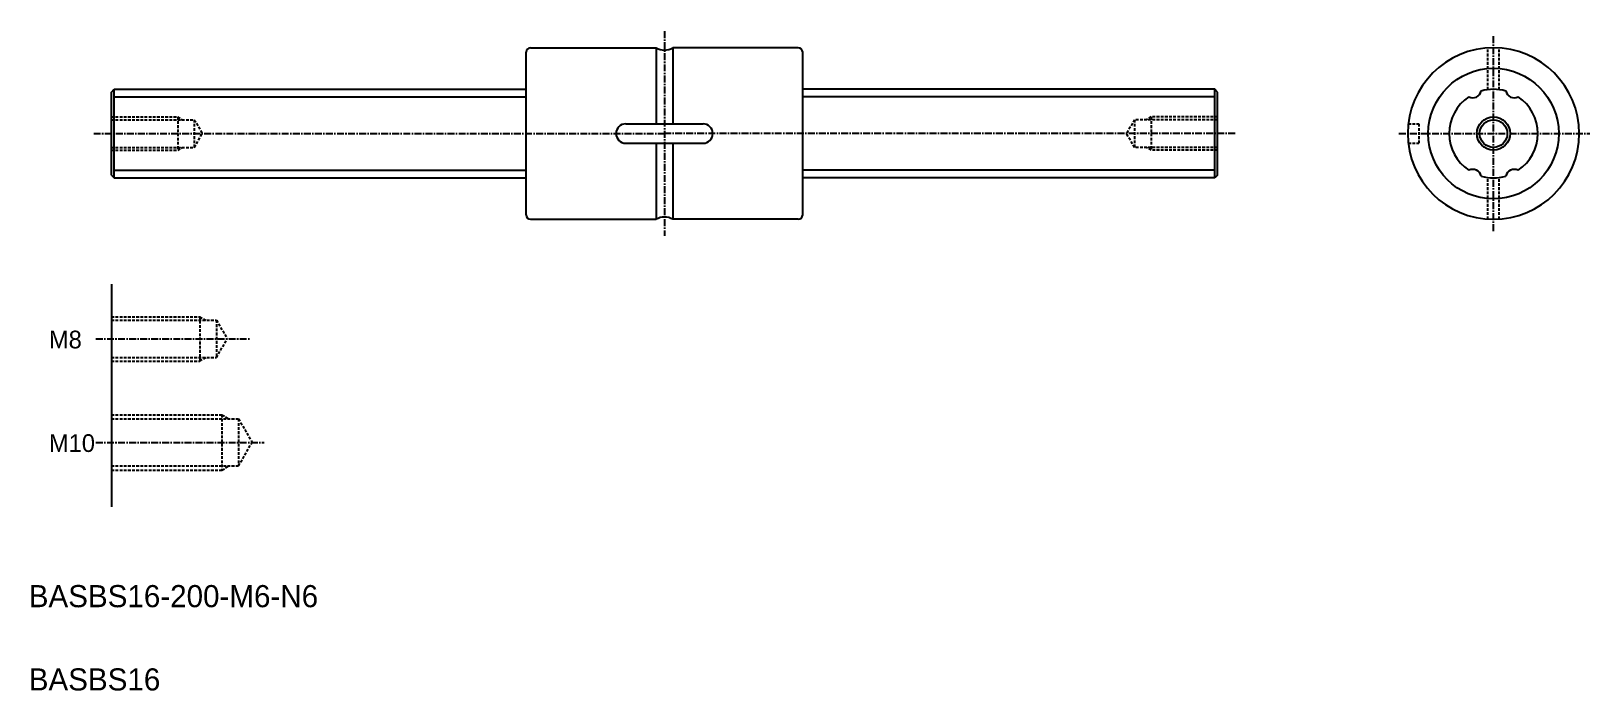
# Model space of a CAD drawing. Extents: x 77 to 359, y 5 to 124.
import ezdxf

# ---------------------------------------------------------------- set-up
doc = ezdxf.new("R2010")
doc.units = 0
doc.linetypes.add('CENTER', pattern=[2, 1.25, -0.25, 0.25, -0.25])
doc.linetypes.add('DASHED', pattern=[0.75, 0.5, -0.25])
doc.layers.get('0').update_dxf_attribs({"linetype": 'CONTINUOUS'})
doc.layers.add('CENTER', color=1, linetype='CENTER')

msp = doc.modelspace()

# ---------------------------------------------------------------- linework, layer by layer
at = {"color": 7, "linetype": 'CONTINUOUS'}
for p, q in [((166.23, 90.75), (166.23, 120.15)), ((167.03, 120.95), (189.73, 120.95)), ((189.73, 120.95), (189.73, 107.22)), ((215.43, 120.95), (192.73, 120.95)), ((192.73, 120.95), (192.73, 107.23)), ((216.23, 90.75), (216.23, 120.15)), ((91.23, 112.95), (91.73, 113.45)), ((91.23, 97.95), (91.23, 112.95)), ((91.73, 113.45), (166.23, 113.45)), ((91.73, 97.45), (91.73, 113.45)), ((290.73, 113.45), (216.23, 113.45)), ((290.73, 97.45), (290.73, 113.45)), ((291.23, 112.95), (290.73, 113.45)), ((291.23, 97.95), (291.23, 112.95)), ((91.73, 112.09), (166.23, 112.09)), ((290.73, 112.09), (216.23, 112.09)), ((184.23, 107.2), (198.23, 107.2)), ((182.48, 105.45), (182.48, 105.45)), ((184.23, 103.7), (198.23, 103.7)), ((189.73, 103.72), (189.73, 89.95)), ((192.73, 103.73), (192.73, 89.95)), ((91.73, 98.81), (166.23, 98.81)), ((290.73, 98.81), (216.23, 98.81)), ((91.23, 97.95), (91.73, 97.45)), ((91.73, 97.45), (166.14, 97.45)), ((290.73, 97.45), (216.32, 97.45)), ((291.23, 97.95), (290.73, 97.45)), ((167.03, 89.95), (189.73, 89.95)), ((215.43, 89.95), (192.73, 89.95)), ((91.23, 78.23), (91.23, 37.97))]:
    msp.add_line(p, q, dxfattribs=at)
at = {"color": 3, "linetype": 'DASHED'}
for p, q in [((340.14, 113.39), (340.14, 120.92)), ((342.14, 113.39), (342.14, 120.92)), ((91.23, 108.45), (103.23, 108.45)), ((91.23, 107.95), (106.23, 107.95)), ((103.23, 108.45), (103.23, 102.45)), ((103.23, 108.45), (104.1, 107.95)), ((106.23, 107.95), (106.23, 102.95)), ((106.23, 107.95), (107.67, 105.45)), ((276.23, 107.95), (274.79, 105.45)), ((276.23, 107.95), (276.23, 102.95)), ((291.23, 107.95), (276.23, 107.95)), ((279.23, 108.45), (278.36, 107.95)), ((279.23, 108.45), (279.23, 102.45)), ((291.23, 108.45), (279.23, 108.45)), ((325.74, 107.2), (327.64, 107.2)), ((327.64, 107.2), (327.64, 103.7)), ((106.23, 102.95), (107.67, 105.45)), ((276.23, 102.95), (274.79, 105.45)), ((91.23, 102.95), (106.23, 102.95)), ((91.23, 102.45), (103.23, 102.45)), ((103.23, 102.45), (104.1, 102.95)), ((291.23, 102.95), (276.23, 102.95)), ((279.23, 102.45), (278.36, 102.95)), ((291.23, 102.45), (279.23, 102.45)), ((325.74, 103.7), (327.64, 103.7)), ((340.14, 89.98), (340.14, 97.51)), ((342.14, 89.98), (342.14, 97.51)), ((91.23, 72.34), (107.23, 72.34)), ((91.23, 71.72), (110.23, 71.72)), ((107.23, 72.34), (107.23, 64.34)), ((107.23, 72.34), (108.31, 71.72)), ((110.23, 71.72), (112.18, 68.34)), ((110.23, 71.72), (110.23, 64.97)), ((110.23, 64.97), (112.18, 68.34)), ((91.23, 64.97), (110.23, 64.97)), ((95.98, 64.97), (95.98, 64.97)), ((100.73, 64.97), (100.73, 64.97)), ((107.23, 64.34), (108.31, 64.97)), ((91.23, 64.34), (107.23, 64.34)), ((91.23, 54.63), (111.23, 54.63)), ((91.23, 53.88), (114.23, 53.88)), ((111.23, 54.63), (112.53, 53.88)), ((111.23, 54.63), (111.23, 44.63)), ((114.23, 53.88), (114.23, 45.38)), ((114.23, 53.88), (116.68, 49.63)), ((114.23, 45.38), (116.68, 49.63)), ((91.23, 45.38), (114.23, 45.38)), ((111.23, 44.63), (112.53, 45.38)), ((91.23, 44.63), (111.23, 44.63))]:
    msp.add_line(p, q, dxfattribs=at)
at = {"color": 7, "linetype": 'CONTINUOUS'}
for radius in [11.8, 2.5]:
    msp.add_circle((341.14, 105.45), radius, dxfattribs=at)
at = {"color": 3, "linetype": 'CONTINUOUS'}
msp.add_circle((341.14, 105.45), 3, dxfattribs=at)
at = {"color": 7, "linetype": 'CONTINUOUS'}
for centre, radius, start, end in [((167.03, 120.15), 0.8, 90, 180), ((191.23, 123.55), 3, 240, 300), ((215.43, 120.15), 0.8, 0, 90), ((341.14, 105.45), 15.5, 359.9999986335075, 359.9999949910431), ((337.23, 113.59), 1.75, 298.3081, 345.163), ((341.14, 105.45), 8, 89.9094, 106.0881), ((341.14, 105.45), 8, 73.9119, 90.0906), ((345.05, 113.59), 1.75, 194.837, 241.6919), ((341.14, 105.45), 8, 123.9119, 180), ((337.42, 113.68), 1.75, 244.837, 291.6919), ((344.86, 113.68), 1.75, 248.3081, 295.163), ((341.14, 105.45), 8, 360, 56.0881), ((184.23, 105.45), 1.75, 90, 180), ((198.23, 105.45), 1.75, 0, 90), ((184.23, 105.45), 1.75, 180, 270), ((198.23, 105.45), 1.75, 270, 0), ((341.14, 105.45), 8, 180, 236.0881), ((341.14, 105.45), 8, 303.9119, 360), ((337.42, 97.23), 1.75, 68.3081, 115.163), ((337.23, 97.32), 1.75, 14.837, 61.6919), ((345.05, 97.32), 1.75, 118.3081, 165.163), ((344.86, 97.23), 1.75, 64.837, 111.6919), ((341.14, 105.45), 8, 253.9119, 270.0906), ((341.14, 105.45), 8, 269.9094, 286.0881), ((167.03, 90.75), 0.8, 180, 270), ((191.23, 87.35), 3, 60, 120), ((215.43, 90.75), 0.8, 270, 0)]:
    msp.add_arc(centre, radius, start, end, dxfattribs=at)
msp.add_point((341.14, 105.45), dxfattribs=at)
at = {"layer": 'CENTER', "color": 1, "linetype": 'CENTER'}
for p, q in [((191.23, 123.95), (191.23, 86.95)), ((341.14, 87.81), (341.14, 123.1)), ((88.03, 105.45), (191.23, 105.45)), ((294.43, 105.45), (191.23, 105.45)), ((324.03, 105.45), (358.56, 105.45)), ((88.44, 68.34), (116.34, 68.34)), ((88.44, 49.63), (118.85, 49.63))]:
    msp.add_line(p, q, dxfattribs=at)

# ---------------------------------------------------------------- texts
at = {"color": 7, "linetype": 'CONTINUOUS'}
for s, height, p in [('M8', 3.2, (79.94, 66.62)), ('M10', 3.2, (79.94, 47.9)), ('BASBS16-200-M6-N6', 4, (76.29, 19.84)), ('BASBS16', 4, (76.29, 4.79))]:
    msp.add_text(s, height=height, dxfattribs=at).set_placement(p)

doc.saveas('drawing.dxf')
